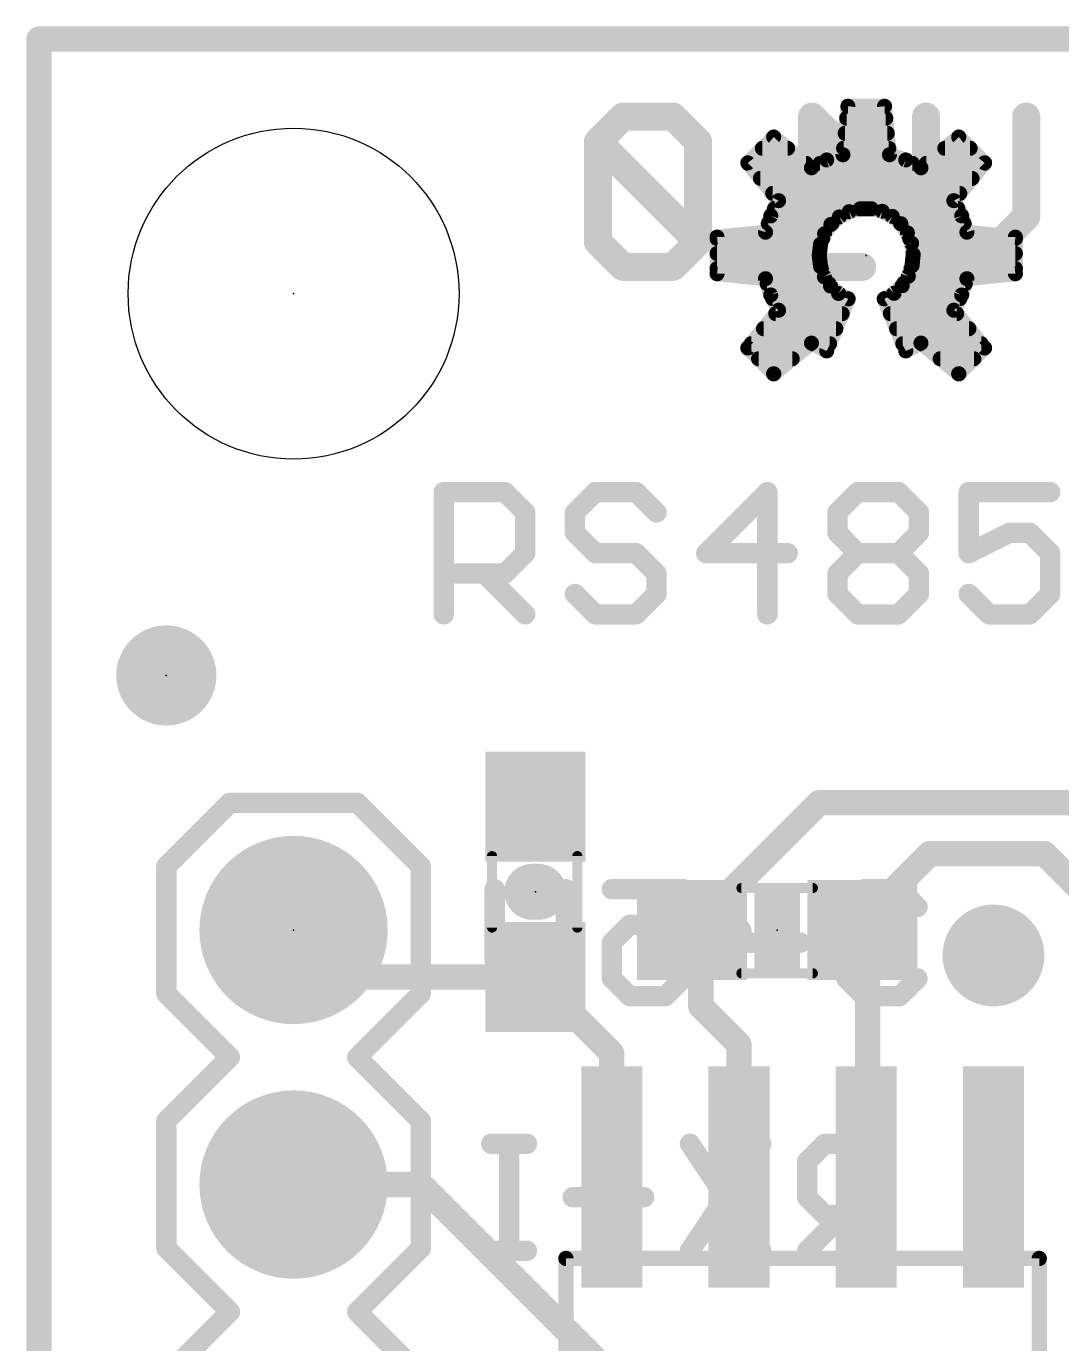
# Model space of a CAD drawing. Extents: x -30 to 77, y -19 to 28.
# Drawn here: x -0.13 to 10.21, y 14.92 to 28.07 of the extents above; entities that cross this region are included whole.
import ezdxf

# ---------------------------------------------------------------- set-up
doc = ezdxf.new("R2010")
doc.units = 0
for name, color, linetype in [('1', 12, 'CONTINUOUS'), ('16', 132, 'CONTINUOUS'), ('17', 110, 'CONTINUOUS'), ('18', 110, 'CONTINUOUS'), ('20', 53, 'CONTINUOUS'), ('21', 41, 'CONTINUOUS'), ('22', 40, 'CONTINUOUS'), ('23', 53, 'CONTINUOUS'), ('51', 53, 'CONTINUOUS')]:
    doc.layers.add(name, color=color, linetype=linetype)

# ---------------------------------------------------------------- blocks, each defined once
blk = doc.blocks.new('RECT')
blk.add_solid([(-0.5, -0.5), (0.5, -0.5), (-0.5, 0.5), (0.5, 0.5)])
blk = doc.blocks.new('ROUNDP')
at = {"const_width": 0.5}
blk.add_lwpolyline([(0, -0.25, 1), (0, 0.25, 1), (0, -0.25)], format="xyb", dxfattribs=at)
blk = doc.blocks.new('PIE')
at = {"const_width": 0.5}
blk.add_lwpolyline([(0, -0.25, 1), (0, 0.25, 1), (0, -0.25)], format="xyb", dxfattribs=at)
blk = doc.blocks.new('ROUNDV')
at = {"const_width": 0.5}
blk.add_lwpolyline([(0, -0.25, 1), (0, 0.25, 1), (0, -0.25)], format="xyb", dxfattribs=at)

msp = doc.modelspace()

# ---------------------------------------------------------------- linework, layer by layer
at = {"layer": '1', "const_width": 0.254}
for points in [[(0, 0), (0, 27.94)], [(0, 27.94), (22.86, 27.94)], [(7.786, 20.32), (6.516, 19.05)], [(11.557, 20.32), (7.786, 20.32)], [(8.382, 19.304), (8.89, 19.812)], [(8.89, 19.812), (10.033, 19.812)], [(10.033, 19.812), (11.43, 18.415)], [(8.382, 19.05), (8.382, 19.304)], [(3.009, 18.581), (2.54, 19.05)], [(6.985, 19.035), (6.516, 19.05)], [(6.604, 18.962), (6.516, 19.05)], [(6.604, 18.288), (6.604, 18.962)], [(8.216, 19.05), (8.382, 19.05)], [(8.27, 18.996), (8.216, 19.05)], [(8.27, 16.6012), (8.27, 18.996)], [(4.953, 18.581), (3.009, 18.581)], [(5.715, 17.819), (4.953, 18.581)], [(6.985, 17.907), (6.604, 18.288)], [(6.985, 16.5862), (6.985, 17.907)], [(5.715, 16.5862), (5.715, 17.819)], [(8.255, 16.5862), (8.27, 16.6012)], [(2.54, 16.51), (3.81, 16.51)], [(3.81, 16.51), (6.35, 13.97)]]:
    msp.add_lwpolyline(points, dxfattribs=at)
at = {"layer": '1', "const_width": 0.127}
for points in [[(0.0635, 27.94, 1), (-0.0635, 27.94)], [(0, 28.0035, 1), (0, 27.8765)], [(7.786, 20.3835, 1), (7.786, 20.2565)], [(7.8309, 20.2751, 1), (7.7411, 20.3649)], [(8.89, 19.8755, 1), (8.89, 19.7485)], [(8.9349, 19.7671, 1), (8.8451, 19.8569)], [(10.0779, 19.8569, 1), (9.9881, 19.7671)], [(10.033, 19.7485, 1), (10.033, 19.8755)], [(8.4455, 19.304, 1), (8.3185, 19.304)], [(8.3371, 19.3489, 1), (8.4269, 19.2591)], [(2.5849, 19.0949, 1), (2.4951, 19.0051)], [(6.518, 19.1135, 1), (6.514, 18.9865)], [(6.5609, 19.0949, 1), (6.4711, 19.0051)], [(6.4711, 19.0949, 1), (6.5609, 19.0051)], [(6.6675, 18.962, 1), (6.5405, 18.962)], [(6.5591, 18.9171, 1), (6.6489, 19.0069)], [(6.983, 18.9715, 1), (6.987, 19.0985)], [(8.216, 19.1135, 1), (8.216, 18.9865)], [(8.2609, 19.0949, 1), (8.1711, 19.0051)], [(8.3335, 18.996, 1), (8.2065, 18.996)], [(8.2251, 18.9511, 1), (8.3149, 19.0409)], [(8.3185, 19.05, 1), (8.4455, 19.05)], [(8.382, 18.9865, 1), (8.382, 19.1135)], [(3.009, 18.6445, 1), (3.009, 18.5175)], [(2.9641, 18.5361, 1), (3.0539, 18.6259)], [(4.9979, 18.6259, 1), (4.9081, 18.5361)], [(4.953, 18.5175, 1), (4.953, 18.6445)], [(6.6489, 18.3329, 1), (6.5591, 18.2431)], [(6.5405, 18.288, 1), (6.6675, 18.288)], [(7.0485, 17.907, 1), (6.9215, 17.907)], [(6.9401, 17.8621, 1), (7.0299, 17.9519)], [(5.7785, 17.819, 1), (5.6515, 17.819)], [(5.6701, 17.7741, 1), (5.7599, 17.8639)], [(8.2101, 16.6311, 1), (8.2999, 16.5413)], [(8.3149, 16.5563, 1), (8.2251, 16.6461)], [(2.54, 16.5735, 1), (2.54, 16.4465)], [(3.8549, 16.5549, 1), (3.7651, 16.4651)], [(3.81, 16.4465, 1), (3.81, 16.5735)], [(5.6515, 16.5862, 1), (5.7785, 16.5862)], [(6.9215, 16.5862, 1), (7.0485, 16.5862)], [(8.2065, 16.6012, 1), (8.3335, 16.6012)]]:
    msp.add_lwpolyline(points, format="xyb", dxfattribs=at)
at = {"layer": '16'}
for points, const_width in [([(0, 0), (0, 27.94)], 0.254), ([(0, 27.94), (22.86, 27.94)], 0.254), ([(5.8275, 27.1666), (5.5775, 26.9166)], 0.2794), ([(6.3275, 27.1666), (5.8275, 27.1666)], 0.2794), ([(6.5775, 26.9166), (6.3275, 27.1666)], 0.2794), ([(8.2146, 26.6666), (7.7147, 27.1666)], 0.2794), ([(7.7147, 27.1666), (7.7147, 25.6667)], 0.2794), ([(8.8519, 26.1667), (8.8519, 27.1666)], 0.2794), ([(9.8518, 27.1666), (9.8518, 26.1667)], 0.2794), ([(5.5775, 26.9166), (5.5775, 25.9167)], 0.2794), ([(6.5775, 25.9167), (5.5775, 26.9166)], 0.2794), ([(6.5775, 25.9167), (6.5775, 26.9166)], 0.2794), ([(9.3518, 25.6667), (8.8519, 26.1667)], 0.2794), ([(9.8518, 26.1667), (9.3518, 25.6667)], 0.2794), ([(5.5775, 25.9167), (5.8275, 25.6667)], 0.2794), ([(6.3275, 25.6667), (6.5775, 25.9167)], 0.2794), ([(5.8275, 25.6667), (6.3275, 25.6667)], 0.2794), ([(8.2146, 25.6667), (7.2147, 25.6667)], 0.2794)]:
    msp.add_lwpolyline(points, dxfattribs=dict(at, const_width=const_width))
for points, const_width in [([(0.0635, 27.94, 1), (-0.0635, 27.94)], 0.127), ([(0, 28.0035, 1), (0, 27.8765)], 0.127), ([(5.8275, 27.2364, 1), (5.8275, 27.0967)], 0.1397), ([(5.8769, 27.1172, 1), (5.7781, 27.216)], 0.1397), ([(6.3769, 27.216, 1), (6.2781, 27.1172)], 0.1397), ([(6.3275, 27.0967, 1), (6.3275, 27.2364)], 0.1397), ([(7.7641, 27.216, 1), (7.6653, 27.1172)], 0.1397), ([(7.7845, 27.1666, 1), (7.6448, 27.1666)], 0.1397), ([(8.9217, 27.1666, 1), (8.782, 27.1666)], 0.1397), ([(9.9216, 27.1666, 1), (9.7819, 27.1666)], 0.1397), ([(5.6474, 26.9166, 1), (5.5077, 26.9166)], 0.1397), ([(5.6269, 26.966, 1), (5.5282, 26.8672)], 0.1397), ([(5.5282, 26.966, 1), (5.6269, 26.8672)], 0.1397), ([(6.6473, 26.9166, 1), (6.5076, 26.9166)], 0.1397), ([(6.5281, 26.8672, 1), (6.6269, 26.966)], 0.1397), ([(8.1652, 26.6172, 1), (8.264, 26.716)], 0.1397), ([(8.9012, 26.2161, 1), (8.8025, 26.1173)], 0.1397), ([(9.9012, 26.1173, 1), (9.8024, 26.2161)], 0.1397), ([(8.782, 26.1667, 1), (8.9217, 26.1667)], 0.1397), ([(9.7819, 26.1667, 1), (9.9216, 26.1667)], 0.1397), ([(5.6269, 25.9661, 1), (5.5282, 25.8673)], 0.1397), ([(6.5281, 25.8673, 1), (6.6269, 25.9661)], 0.1397), ([(6.6269, 25.8673, 1), (6.5281, 25.9661)], 0.1397), ([(5.5077, 25.9167, 1), (5.6474, 25.9167)], 0.1397), ([(6.5076, 25.9167, 1), (6.6473, 25.9167)], 0.1397), ([(5.8275, 25.7366, 1), (5.8275, 25.5969)], 0.1397), ([(5.7781, 25.6173, 1), (5.8769, 25.7161)], 0.1397), ([(6.2781, 25.7161, 1), (6.3769, 25.6173)], 0.1397), ([(6.3275, 25.5969, 1), (6.3275, 25.7366)], 0.1397), ([(7.2147, 25.7366, 1), (7.2147, 25.5969)], 0.1397), ([(8.2146, 25.5969, 1), (8.2146, 25.7366)], 0.1397), ([(9.3024, 25.7161, 1), (9.4012, 25.6173)], 0.1397), ([(9.3024, 25.6173, 1), (9.4012, 25.7161)], 0.1397), ([(7.6448, 25.6667, 1), (7.7845, 25.6667)], 0.1397)]:
    msp.add_lwpolyline(points, format="xyb", dxfattribs=dict(at, const_width=const_width))
at = {"layer": '20', "const_width": 0.2032}
for points in [[(0, 0), (0, 27.94)], [(0, 27.94), (22.86, 27.94)]]:
    msp.add_lwpolyline(points, dxfattribs=at)
at = {"layer": '20', "const_width": 0.1016}
for points in [[(0.0508, 27.94, 1), (-0.0508, 27.94)], [(0, 27.9908, 1), (0, 27.8892)]]:
    msp.add_lwpolyline(points, format="xyb", dxfattribs=at)
at = {"layer": '20'}
msp.add_circle((2.54, 25.4), 1.651, dxfattribs=at)
at = {"layer": '21'}
for points, const_width in [([(8.0722, 27.2698), (8.023, 26.7859)], 0.15), ([(8.4378, 27.2698), (8.0722, 27.2698)], 0.15), ([(8.487, 26.7859), (8.4378, 27.2698)], 0.15), ([(8.06, 27.15), (8.45, 27.15)], 0.15), ([(7.3315, 26.963), (7.073, 26.7045)], 0.15), ([(7.7085, 26.6556), (7.3315, 26.963)], 0.15), ([(8.0448, 27), (8.4652, 27)], 0.15), ([(9.1785, 26.963), (8.8015, 26.6556)], 0.15), ([(9.437, 26.7045), (9.1785, 26.963)], 0.15), ([(7.2185, 26.85), (7.4701, 26.85)], 0.15), ([(8.023, 26.7859), (7.8603, 26.7338)], 0.15), ([(8.0295, 26.85), (8.4805, 26.85)], 0.15), ([(8.6497, 26.7338), (8.487, 26.7859)], 0.15), ([(9.0399, 26.85), (9.2915, 26.85)], 0.15), ([(7.073, 26.7045), (7.3804, 26.3275)], 0.15), ([(7.0767, 26.7), (7.6541, 26.7)], 0.15), ([(7.8603, 26.7338), (7.7085, 26.6556)], 0.15), ([(7.7947, 26.7), (8.7153, 26.7)], 0.15), ([(8.8015, 26.6556), (8.6497, 26.7338)], 0.15), ([(8.856, 26.7), (9.4333, 26.7)], 0.15), ([(9.1296, 26.3275), (9.437, 26.7045)], 0.15), ([(7.199, 26.55), (9.311, 26.55)], 0.15), ([(7.3213, 26.4), (9.1887, 26.4)], 0.15), ([(7.3804, 26.3275), (7.3022, 26.1757)], 0.15), ([(7.3405, 26.25), (9.1695, 26.25)], 0.15), ([(7.9861, 26.1649), (8.0851, 26.2178)], 0.15), ([(8.0851, 26.2178), (8.1938, 26.2456)], 0.15), ([(8.1938, 26.2456), (8.306, 26.2468)], 0.15), ([(8.306, 26.2468), (8.4152, 26.2214)], 0.15), ([(8.4152, 26.2214), (8.5153, 26.1706)], 0.15), ([(9.2078, 26.1757), (9.1296, 26.3275)], 0.15), ([(7.3022, 26.1757), (7.2501, 26.013)], 0.15), ([(7.278, 26.1), (7.9137, 26.1)], 0.15), ([(7.8392, 25.9974), (7.9026, 26.09)], 0.15), ([(7.9026, 26.09), (7.9861, 26.1649)], 0.15), ([(8.5153, 26.1706), (8.6005, 26.0976)], 0.15), ([(8.5977, 26.1), (9.232, 26.1)], 0.15), ([(8.6005, 26.0976), (8.6659, 26.0064)], 0.15), ([(9.2599, 26.013), (9.2078, 26.1757)], 0.15), ([(7.2501, 26.013), (6.7662, 25.9638)], 0.15), ([(6.7662, 25.9638), (6.7662, 25.5982)], 0.15), ([(7.7997, 25.8924), (7.8392, 25.9974)], 0.15), ([(8.6659, 26.0064), (8.7077, 25.9023)], 0.15), ([(9.7438, 25.9638), (9.2599, 26.013)], 0.15), ([(9.7438, 25.5982), (9.7438, 25.9638)], 0.15), ([(6.7662, 25.95), (7.8213, 25.95)], 0.15), ([(7.7862, 25.781), (7.7997, 25.8924)], 0.15), ([(8.6885, 25.95), (9.7438, 25.95)], 0.15), ([(8.7077, 25.9023), (8.7235, 25.7912)], 0.15), ([(6.7662, 25.8), (7.7885, 25.8)], 0.15), ([(7.7991, 25.6716), (7.7862, 25.781)], 0.15), ([(8.7235, 25.7912), (8.7126, 25.6795)], 0.15), ([(8.7223, 25.8), (9.7438, 25.8)], 0.15), ([(6.7662, 25.65), (7.8071, 25.65)], 0.15), ([(6.7662, 25.5982), (7.2501, 25.549)], 0.15), ([(7.8373, 25.5682), (7.7991, 25.6716)], 0.15), ([(7.8985, 25.4765), (7.8373, 25.5682)], 0.15), ([(8.6753, 25.5737), (8.614, 25.4797)], 0.15), ([(8.7126, 25.6795), (8.6753, 25.5737)], 0.15), ([(8.7022, 25.65), (9.7438, 25.65)], 0.15), ([(9.2599, 25.549), (9.7438, 25.5982)], 0.15), ([(7.2501, 25.549), (7.3022, 25.3863)], 0.15), ([(7.2658, 25.5), (7.8828, 25.5)], 0.15), ([(7.9794, 25.4017), (7.8985, 25.4765)], 0.15), ([(8.614, 25.4797), (8.5322, 25.403)], 0.15), ([(8.6273, 25.5), (9.2442, 25.5)], 0.15), ([(9.2078, 25.3863), (9.2599, 25.549)], 0.15), ([(7.3022, 25.3863), (7.3804, 25.2345)], 0.15), ([(7.3209, 25.35), (8.0718, 25.35)], 0.15), ([(7.8603, 24.8282), (8.0756, 25.3479)], 0.15), ([(8.0756, 25.3479), (7.9794, 25.4017)], 0.15), ([(8.5322, 25.403), (8.4344, 25.3479)], 0.15), ([(8.4344, 25.3479), (8.6497, 24.8282)], 0.15), ([(8.4381, 25.35), (9.1891, 25.35)], 0.15), ([(9.1296, 25.2345), (9.2078, 25.3863)], 0.15), ([(7.3804, 25.2345), (7.073, 24.8575)], 0.15), ([(7.3523, 25.2), (8.0143, 25.2)], 0.15), ([(8.4957, 25.2), (9.1577, 25.2)], 0.15), ([(9.437, 24.8575), (9.1296, 25.2345)], 0.15), ([(7.23, 25.05), (7.9522, 25.05)], 0.15), ([(8.5578, 25.05), (9.28, 25.05)], 0.15), ([(7.1077, 24.9), (7.7007, 24.9)], 0.15), ([(7.3315, 24.599), (7.7085, 24.9064)], 0.15), ([(7.7085, 24.9064), (7.8603, 24.8282)], 0.15), ([(7.7209, 24.9), (7.89, 24.9)], 0.15), ([(8.62, 24.9), (8.7891, 24.9)], 0.15), ([(8.6497, 24.8282), (8.8015, 24.9064)], 0.15), ([(8.8015, 24.9064), (9.1785, 24.599)], 0.15), ([(8.8093, 24.9), (9.4023, 24.9)], 0.15), ([(7.073, 24.8575), (7.3315, 24.599)], 0.15), ([(9.1785, 24.599), (9.437, 24.8575)], 0.15), ([(7.1805, 24.75), (7.5167, 24.75)], 0.15), ([(8.9933, 24.75), (9.3295, 24.75)], 0.15), ([(7.3305, 24.6), (7.3327, 24.6)], 0.15), ([(9.1773, 24.6), (9.1795, 24.6)], 0.15), ([(4.0386, 22.1996), (4.0386, 23.4198)], 0.2032), ([(4.0386, 23.4198), (4.6487, 23.4198)], 0.2032), ([(4.6487, 23.4198), (4.8521, 23.2165)], 0.2032), ([(5.5517, 23.4198), (5.3483, 23.2165)], 0.2032), ([(5.9584, 23.4198), (5.5517, 23.4198)], 0.2032), ([(6.1618, 23.2165), (5.9584, 23.4198)], 0.2032), ([(7.2682, 23.4198), (6.6581, 22.8097)], 0.2032), ([(7.2682, 22.1996), (7.2682, 23.4198)], 0.2032), ([(7.9678, 23.2165), (8.1711, 23.4198)], 0.2032), ([(8.1711, 23.4198), (8.5779, 23.4198)], 0.2032), ([(8.5779, 23.4198), (8.7813, 23.2165)], 0.2032), ([(10.091, 23.4198), (9.2775, 23.4198)], 0.2032), ([(9.2775, 23.4198), (9.2775, 22.8097)], 0.2032), ([(4.8521, 23.2165), (4.8521, 22.8097)], 0.2032), ([(5.3483, 23.2165), (5.3483, 23.0131)], 0.2032), ([(7.9678, 23.0131), (7.9678, 23.2165)], 0.2032), ([(8.7813, 23.2165), (8.7813, 23.0131)], 0.2032), ([(5.3483, 23.0131), (5.5517, 22.8097)], 0.2032), ([(8.1711, 22.8097), (7.9678, 23.0131)], 0.2032), ([(8.7813, 23.0131), (8.5779, 22.8097)], 0.2032), ([(9.2775, 22.8097), (9.6842, 23.0131)], 0.2032), ([(9.6842, 23.0131), (9.8876, 23.0131)], 0.2032), ([(9.8876, 23.0131), (10.091, 22.8097)], 0.2032), ([(4.8521, 22.8097), (4.6487, 22.6063)], 0.2032), ([(5.5517, 22.8097), (5.9584, 22.8097)], 0.2032), ([(5.9584, 22.8097), (6.1618, 22.6063)], 0.2032), ([(6.6581, 22.8097), (7.4715, 22.8097)], 0.2032), ([(7.9678, 22.6063), (8.1711, 22.8097)], 0.2032), ([(8.1711, 22.8097), (8.5779, 22.8097)], 0.2032), ([(8.5779, 22.8097), (8.7813, 22.6063)], 0.2032), ([(10.091, 22.8097), (10.091, 22.403)], 0.2032), ([(4.6487, 22.6063), (4.0386, 22.6063)], 0.2032), ([(4.4453, 22.6063), (4.8521, 22.1996)], 0.2032), ([(6.1618, 22.6063), (6.1618, 22.403)], 0.2032), ([(7.9678, 22.403), (7.9678, 22.6063)], 0.2032), ([(8.7813, 22.6063), (8.7813, 22.403)], 0.2032), ([(5.5517, 22.1996), (5.3483, 22.403)], 0.2032), ([(6.1618, 22.403), (5.9584, 22.1996)], 0.2032), ([(8.1711, 22.1996), (7.9678, 22.403)], 0.2032), ([(8.7813, 22.403), (8.5779, 22.1996)], 0.2032), ([(9.4809, 22.1996), (9.2775, 22.403)], 0.2032), ([(10.091, 22.403), (9.8876, 22.1996)], 0.2032), ([(5.9584, 22.1996), (5.5517, 22.1996)], 0.2032), ([(8.5779, 22.1996), (8.1711, 22.1996)], 0.2032), ([(9.8876, 22.1996), (9.4809, 22.1996)], 0.2032), ([(1.905, 20.32), (1.27, 19.685)], 0.2032), ([(3.175, 20.32), (1.905, 20.32)], 0.2032), ([(3.81, 19.685), (3.175, 20.32)], 0.2032), ([(1.27, 18.415), (1.27, 19.685)], 0.2032), ([(3.81, 19.685), (3.81, 18.415)], 0.2032), ([(4.9225, 19.431), (4.9835, 19.431)], 0.5588), ([(1.905, 17.78), (1.27, 18.415)], 0.2032), ([(3.81, 18.415), (3.175, 17.78)], 0.2032), ([(1.27, 17.145), (1.905, 17.78)], 0.2032), ([(3.175, 17.78), (3.81, 17.145)], 0.2032), ([(1.27, 15.875), (1.27, 17.145)], 0.2032), ([(3.81, 17.145), (3.81, 15.875)], 0.2032), ([(1.905, 15.24), (1.27, 15.875)], 0.2032), ([(3.81, 15.875), (3.175, 15.24)], 0.2032), ([(5.258, 15.773), (5.258, 12.167)], 0.1524), ([(9.982, 12.167), (9.982, 15.773)], 0.1524), ([(1.27, 14.605), (1.905, 15.24)], 0.2032), ([(3.175, 15.24), (3.81, 14.605)], 0.2032)]:
    msp.add_lwpolyline(points, dxfattribs=dict(at, const_width=const_width))
for points, const_width in [([(8.0722, 27.3073, 1), (8.0722, 27.2323)], 0.075), ([(8.1095, 27.266, 1), (8.0349, 27.2736)], 0.075), ([(8.4751, 27.2736, 1), (8.4005, 27.266)], 0.075), ([(8.4378, 27.2323, 1), (8.4378, 27.3073)], 0.075), ([(8.06, 27.1875, 1), (8.06, 27.1125)], 0.075), ([(8.45, 27.1125, 1), (8.45, 27.1875)], 0.075), ([(7.3552, 26.9921, 1), (7.3078, 26.9339)], 0.075), ([(7.358, 26.9365, 1), (7.305, 26.9895)], 0.075), ([(8.0448, 27.0375, 1), (8.0448, 26.9625)], 0.075), ([(8.4652, 26.9625, 1), (8.4652, 27.0375)], 0.075), ([(9.205, 26.9895, 1), (9.152, 26.9365)], 0.075), ([(9.2022, 26.9339, 1), (9.1548, 26.9921)], 0.075), ([(7.2185, 26.8875, 1), (7.2185, 26.8125)], 0.075), ([(7.4701, 26.8125, 1), (7.4701, 26.8875)], 0.075), ([(7.9857, 26.7897, 1), (8.0603, 26.7821)], 0.075), ([(8.0295, 26.8875, 1), (8.0295, 26.8125)], 0.075), ([(8.0344, 26.7502, 1), (8.0116, 26.8216)], 0.075), ([(8.4984, 26.8216, 1), (8.4756, 26.7502)], 0.075), ([(8.4497, 26.7821, 1), (8.5243, 26.7897)], 0.075), ([(8.4805, 26.8125, 1), (8.4805, 26.8875)], 0.075), ([(9.0399, 26.8875, 1), (9.0399, 26.8125)], 0.075), ([(9.2915, 26.8125, 1), (9.2915, 26.8875)], 0.075), ([(7.1021, 26.7282, 1), (7.0439, 26.6808)], 0.075), ([(7.0465, 26.731, 1), (7.0995, 26.678)], 0.075), ([(7.0767, 26.7375, 1), (7.0767, 26.6625)], 0.075), ([(7.6541, 26.6625, 1), (7.6541, 26.7375)], 0.075), ([(7.6913, 26.6889, 1), (7.7257, 26.6223)], 0.075), ([(7.6848, 26.6265, 1), (7.7322, 26.6847)], 0.075), ([(7.7947, 26.7375, 1), (7.7947, 26.6625)], 0.075), ([(7.8489, 26.7695, 1), (7.8718, 26.6981)], 0.075), ([(7.8775, 26.7005, 1), (7.8432, 26.7672)], 0.075), ([(8.6668, 26.7672, 1), (8.6325, 26.7005)], 0.075), ([(8.6382, 26.6981, 1), (8.6611, 26.7695)], 0.075), ([(8.7153, 26.6625, 1), (8.7153, 26.7375)], 0.075), ([(8.7778, 26.6847, 1), (8.8252, 26.6265)], 0.075), ([(8.7843, 26.6223, 1), (8.8187, 26.6889)], 0.075), ([(8.856, 26.7375, 1), (8.856, 26.6625)], 0.075), ([(9.4661, 26.6808, 1), (9.4079, 26.7282)], 0.075), ([(9.4105, 26.678, 1), (9.4635, 26.731)], 0.075), ([(9.4333, 26.6625, 1), (9.4333, 26.7375)], 0.075), ([(7.199, 26.5875, 1), (7.199, 26.5125)], 0.075), ([(9.311, 26.5125, 1), (9.311, 26.5875)], 0.075), ([(7.3213, 26.4375, 1), (7.3213, 26.3625)], 0.075), ([(9.1887, 26.3625, 1), (9.1887, 26.4375)], 0.075), ([(7.3405, 26.2875, 1), (7.3405, 26.2125)], 0.075), ([(7.4137, 26.3103, 1), (7.3471, 26.3447)], 0.075), ([(7.3513, 26.3038, 1), (7.4095, 26.3512)], 0.075), ([(8.0758, 26.2541, 1), (8.0944, 26.1814)], 0.075), ([(8.1028, 26.1847, 1), (8.0674, 26.2508)], 0.075), ([(8.1934, 26.2831, 1), (8.1942, 26.2081)], 0.075), ([(8.2031, 26.2093, 1), (8.1845, 26.2819)], 0.075), ([(8.3145, 26.2834, 1), (8.2975, 26.2103)], 0.075), ([(8.3064, 26.2093, 1), (8.3056, 26.2843)], 0.075), ([(8.4322, 26.2548, 1), (8.3983, 26.1879)], 0.075), ([(8.4067, 26.1848, 1), (8.4238, 26.2579)], 0.075), ([(9.1629, 26.3447, 1), (9.0963, 26.3103)], 0.075), ([(9.1005, 26.3512, 1), (9.1587, 26.3038)], 0.075), ([(9.1695, 26.2125, 1), (9.1695, 26.2875)], 0.075), ([(7.278, 26.1375, 1), (7.278, 26.0625)], 0.075), ([(7.2688, 26.1928, 1), (7.3355, 26.1585)], 0.075), ([(7.3379, 26.1642, 1), (7.2665, 26.1871)], 0.075), ([(7.9335, 26.0688, 1), (7.8716, 26.1112)], 0.075), ([(7.9137, 26.0625, 1), (7.9137, 26.1375)], 0.075), ([(7.9684, 26.198, 1), (8.0038, 26.1318)], 0.075), ([(8.0111, 26.137, 1), (7.9611, 26.1928)], 0.075), ([(8.5397, 26.1991, 1), (8.4909, 26.1422)], 0.075), ([(8.4984, 26.1372, 1), (8.5323, 26.2041)], 0.075), ([(8.5977, 26.1375, 1), (8.5977, 26.0625)], 0.075), ([(8.631, 26.1194, 1), (8.57, 26.0757)], 0.075), ([(8.5761, 26.0691, 1), (8.6249, 26.126)], 0.075), ([(9.2435, 26.1871, 1), (9.1721, 26.1642)], 0.075), ([(9.1745, 26.1585, 1), (9.2412, 26.1928)], 0.075), ([(9.232, 26.0625, 1), (9.232, 26.1375)], 0.075), ([(6.8037, 25.9638, 1), (6.7287, 25.9638)], 0.075), ([(6.7624, 26.0011, 1), (6.77, 25.9265)], 0.075), ([(7.2144, 26.0244, 1), (7.2858, 26.0016)], 0.075), ([(7.2539, 25.9757, 1), (7.2463, 26.0503)], 0.075), ([(7.8082, 26.0186, 1), (7.8701, 25.9762)], 0.075), ([(7.8743, 25.9842, 1), (7.8041, 26.0106)], 0.075), ([(7.8775, 26.1179, 1), (7.9276, 26.0621)], 0.075), ([(8.7006, 26.0204, 1), (8.6311, 25.9924)], 0.075), ([(8.6354, 25.9845, 1), (8.6963, 26.0282)], 0.075), ([(9.2637, 26.0503, 1), (9.2561, 25.9757)], 0.075), ([(9.2242, 26.0016, 1), (9.2956, 26.0244)], 0.075), ([(9.7813, 25.9638, 1), (9.7063, 25.9638)], 0.075), ([(9.74, 25.9265, 1), (9.7476, 26.0011)], 0.075), ([(6.7662, 25.9875, 1), (6.7662, 25.9125)], 0.075), ([(7.7646, 25.9056, 1), (7.8347, 25.8792)], 0.075), ([(7.8369, 25.8879, 1), (7.7624, 25.8969)], 0.075), ([(7.8213, 25.9125, 1), (7.8213, 25.9875)], 0.075), ([(8.6885, 25.9875, 1), (8.6885, 25.9125)], 0.075), ([(8.7448, 25.9076, 1), (8.6705, 25.897)], 0.075), ([(8.6729, 25.8883, 1), (8.7425, 25.9162)], 0.075), ([(9.7438, 25.9125, 1), (9.7438, 25.9875)], 0.075), ([(6.7662, 25.8375, 1), (6.7662, 25.7625)], 0.075), ([(7.8234, 25.7854, 1), (7.749, 25.7766)], 0.075), ([(7.749, 25.7855, 1), (7.8234, 25.7765)], 0.075), ([(7.7885, 25.7625, 1), (7.7885, 25.8375)], 0.075), ([(8.7223, 25.8375, 1), (8.7223, 25.7625)], 0.075), ([(8.7609, 25.7875, 1), (8.6862, 25.7948)], 0.075), ([(8.6864, 25.7859, 1), (8.7607, 25.7965)], 0.075), ([(9.7438, 25.7625, 1), (9.7438, 25.8375)], 0.075), ([(6.7662, 25.6875, 1), (6.7662, 25.6125)], 0.075), ([(6.77, 25.6355, 1), (6.7624, 25.5609)], 0.075), ([(6.7287, 25.5982, 1), (6.8037, 25.5982)], 0.075), ([(7.8343, 25.6845, 1), (7.764, 25.6586)], 0.075), ([(7.7619, 25.6672, 1), (7.8364, 25.676)], 0.075), ([(7.8685, 25.589, 1), (7.8061, 25.5473)], 0.075), ([(7.8071, 25.6125, 1), (7.8071, 25.6875)], 0.075), ([(8.7068, 25.5532, 1), (8.6439, 25.5941)], 0.075), ([(8.7022, 25.6875, 1), (8.7022, 25.6125)], 0.075), ([(8.6752, 25.6832, 1), (8.7499, 25.6758)], 0.075), ([(8.7479, 25.6671, 1), (8.6772, 25.692)], 0.075), ([(9.7063, 25.5982, 1), (9.7813, 25.5982)], 0.075), ([(9.7476, 25.5609, 1), (9.74, 25.6355)], 0.075), ([(9.7438, 25.6125, 1), (9.7438, 25.6875)], 0.075), ([(7.2858, 25.5604, 1), (7.2144, 25.5376)], 0.075), ([(7.2658, 25.5375, 1), (7.2658, 25.4625)], 0.075), ([(7.2463, 25.5117, 1), (7.2539, 25.5863)], 0.075), ([(7.8021, 25.5552, 1), (7.8725, 25.5811)], 0.075), ([(7.924, 25.5041, 1), (7.8731, 25.449)], 0.075), ([(7.8673, 25.4557, 1), (7.9297, 25.4974)], 0.075), ([(7.8828, 25.4625, 1), (7.8828, 25.5375)], 0.075), ([(8.5826, 25.5002, 1), (8.6455, 25.4592)], 0.075), ([(8.6397, 25.4523, 1), (8.5884, 25.507)], 0.075), ([(8.6273, 25.5375, 1), (8.6273, 25.4625)], 0.075), ([(8.64, 25.5861, 1), (8.7107, 25.5612)], 0.075), ([(9.2561, 25.5863, 1), (9.2637, 25.5117)], 0.075), ([(9.2956, 25.5376, 1), (9.2242, 25.5604)], 0.075), ([(9.2442, 25.4625, 1), (9.2442, 25.5375)], 0.075), ([(7.3355, 25.4035, 1), (7.2688, 25.3692)], 0.075), ([(7.2665, 25.3749, 1), (7.3379, 25.3978)], 0.075), ([(7.3209, 25.3875, 1), (7.3209, 25.3125)], 0.075), ([(7.9978, 25.4345, 1), (7.9611, 25.369)], 0.075), ([(7.954, 25.3742, 1), (8.0049, 25.4293)], 0.075), ([(8.1102, 25.3335, 1), (8.041, 25.3623)], 0.075), ([(8.0573, 25.3152, 1), (8.0939, 25.3806)], 0.075), ([(8.0718, 25.3125, 1), (8.0718, 25.3875)], 0.075), ([(8.469, 25.3623, 1), (8.3998, 25.3335)], 0.075), ([(8.416, 25.3806, 1), (8.4528, 25.3152)], 0.075), ([(8.4381, 25.3875, 1), (8.4381, 25.3125)], 0.075), ([(8.5065, 25.4303, 1), (8.5578, 25.3756)], 0.075), ([(8.5506, 25.3703, 1), (8.5138, 25.4356)], 0.075), ([(9.1721, 25.3978, 1), (9.2435, 25.3749)], 0.075), ([(9.2412, 25.3692, 1), (9.1745, 25.4035)], 0.075), ([(9.1891, 25.3125, 1), (9.1891, 25.3875)], 0.075), ([(7.3523, 25.2375, 1), (7.3523, 25.1625)], 0.075), ([(7.3471, 25.2173, 1), (7.4137, 25.2517)], 0.075), ([(7.4095, 25.2108, 1), (7.3513, 25.2582)], 0.075), ([(8.0143, 25.1625, 1), (8.0143, 25.2375)], 0.075), ([(8.4957, 25.2375, 1), (8.4957, 25.1625)], 0.075), ([(9.1587, 25.2582, 1), (9.1005, 25.2108)], 0.075), ([(9.0963, 25.2517, 1), (9.1629, 25.2173)], 0.075), ([(9.1577, 25.1625, 1), (9.1577, 25.2375)], 0.075), ([(7.23, 25.0875, 1), (7.23, 25.0125)], 0.075), ([(7.9522, 25.0125, 1), (7.9522, 25.0875)], 0.075), ([(8.5578, 25.0875, 1), (8.5578, 25.0125)], 0.075), ([(9.28, 25.0125, 1), (9.28, 25.0875)], 0.075), ([(7.1077, 24.9375, 1), (7.1077, 24.8625)], 0.075), ([(7.7257, 24.9397, 1), (7.6913, 24.8731)], 0.075), ([(7.7209, 24.9375, 1), (7.7209, 24.8625)], 0.075), ([(7.7322, 24.8773, 1), (7.6848, 24.9355)], 0.075), ([(7.7007, 24.8625, 1), (7.7007, 24.9375)], 0.075), ([(7.89, 24.8625, 1), (7.89, 24.9375)], 0.075), ([(8.62, 24.9375, 1), (8.62, 24.8625)], 0.075), ([(8.8252, 24.9355, 1), (8.7778, 24.8773)], 0.075), ([(8.8093, 24.9375, 1), (8.8093, 24.8625)], 0.075), ([(8.8187, 24.8731, 1), (8.7843, 24.9397)], 0.075), ([(8.7891, 24.8625, 1), (8.7891, 24.9375)], 0.075), ([(9.4023, 24.8625, 1), (9.4023, 24.9375)], 0.075), ([(7.0995, 24.884, 1), (7.0465, 24.831)], 0.075), ([(7.0439, 24.8812, 1), (7.1021, 24.8338)], 0.075), ([(7.8257, 24.8426, 1), (7.8949, 24.8138)], 0.075), ([(7.8431, 24.7949, 1), (7.8775, 24.8615)], 0.075), ([(8.6325, 24.8615, 1), (8.6669, 24.7949)], 0.075), ([(8.6151, 24.8138, 1), (8.6843, 24.8426)], 0.075), ([(9.4079, 24.8338, 1), (9.4661, 24.8812)], 0.075), ([(9.4635, 24.831, 1), (9.4105, 24.884)], 0.075), ([(7.1805, 24.7875, 1), (7.1805, 24.7125)], 0.075), ([(7.5167, 24.7125, 1), (7.5167, 24.7875)], 0.075), ([(8.9933, 24.7875, 1), (8.9933, 24.7125)], 0.075), ([(9.3295, 24.7125, 1), (9.3295, 24.7875)], 0.075), ([(7.3305, 24.6375, 1), (7.3305, 24.5625)], 0.075), ([(7.3078, 24.6281, 1), (7.3552, 24.5699)], 0.075), ([(7.305, 24.5725, 1), (7.358, 24.6255)], 0.075), ([(7.3327, 24.5625, 1), (7.3327, 24.6375)], 0.075), ([(9.1773, 24.6375, 1), (9.1773, 24.5625)], 0.075), ([(9.152, 24.6255, 1), (9.205, 24.5725)], 0.075), ([(9.1548, 24.5699, 1), (9.2022, 24.6281)], 0.075), ([(9.1795, 24.5625, 1), (9.1795, 24.6375)], 0.075), ([(4.0894, 23.4198, 1), (3.9878, 23.4198)], 0.1016), ([(4.0386, 23.4706, 1), (4.0386, 23.369)], 0.1016), ([(4.6846, 23.4558, 1), (4.6128, 23.3839)], 0.1016), ([(4.6487, 23.369, 1), (4.6487, 23.4706)], 0.1016), ([(5.5517, 23.4706, 1), (5.5517, 23.369)], 0.1016), ([(5.5876, 23.3839, 1), (5.5158, 23.4558)], 0.1016), ([(5.9944, 23.4558, 1), (5.9225, 23.3839)], 0.1016), ([(5.9584, 23.369, 1), (5.9584, 23.4706)], 0.1016), ([(7.319, 23.4198, 1), (7.2174, 23.4198)], 0.1016), ([(7.3041, 23.3839, 1), (7.2322, 23.4558)], 0.1016), ([(8.1711, 23.4706, 1), (8.1711, 23.369)], 0.1016), ([(8.2071, 23.3839, 1), (8.1352, 23.4558)], 0.1016), ([(8.6138, 23.4558, 1), (8.542, 23.3839)], 0.1016), ([(8.5779, 23.369, 1), (8.5779, 23.4706)], 0.1016), ([(9.2775, 23.4706, 1), (9.2775, 23.369)], 0.1016), ([(9.3283, 23.4198, 1), (9.2267, 23.4198)], 0.1016), ([(10.091, 23.369, 1), (10.091, 23.4706)], 0.1016), ([(4.9029, 23.2165, 1), (4.8013, 23.2165)], 0.1016), ([(4.8162, 23.1805, 1), (4.888, 23.2524)], 0.1016), ([(5.3991, 23.2165, 1), (5.2975, 23.2165)], 0.1016), ([(5.3124, 23.2524, 1), (5.3842, 23.1805)], 0.1016), ([(6.1259, 23.1805, 1), (6.1977, 23.2524)], 0.1016), ([(8.0186, 23.2165, 1), (7.917, 23.2165)], 0.1016), ([(7.9319, 23.2524, 1), (8.0037, 23.1805)], 0.1016), ([(8.8321, 23.2165, 1), (8.7305, 23.2165)], 0.1016), ([(8.7453, 23.1805, 1), (8.8172, 23.2524)], 0.1016), ([(5.3842, 23.049, 1), (5.3124, 22.9772)], 0.1016), ([(5.2975, 23.0131, 1), (5.3991, 23.0131)], 0.1016), ([(8.0037, 23.049, 1), (7.9319, 22.9772)], 0.1016), ([(7.917, 23.0131, 1), (8.0186, 23.0131)], 0.1016), ([(8.7305, 23.0131, 1), (8.8321, 23.0131)], 0.1016), ([(8.8172, 22.9772, 1), (8.7453, 23.049)], 0.1016), ([(9.6842, 23.0639, 1), (9.6842, 22.9623)], 0.1016), ([(9.707, 22.9677, 1), (9.6615, 23.0585)], 0.1016), ([(9.9235, 23.049, 1), (9.8517, 22.9772)], 0.1016), ([(9.8876, 22.9623, 1), (9.8876, 23.0639)], 0.1016), ([(4.888, 22.7738, 1), (4.8162, 22.8456)], 0.1016), ([(5.5517, 22.8605, 1), (5.5517, 22.7589)], 0.1016), ([(5.5158, 22.7738, 1), (5.5876, 22.8456)], 0.1016), ([(5.9944, 22.8456, 1), (5.9225, 22.7738)], 0.1016), ([(5.9584, 22.7589, 1), (5.9584, 22.8605)], 0.1016), ([(6.6221, 22.8456, 1), (6.694, 22.7738)], 0.1016), ([(6.6581, 22.8605, 1), (6.6581, 22.7589)], 0.1016), ([(7.4715, 22.7589, 1), (7.4715, 22.8605)], 0.1016), ([(8.1711, 22.8605, 1), (8.1711, 22.7589)], 0.1016), ([(8.2071, 22.7738, 1), (8.1352, 22.8456)], 0.1016), ([(8.1352, 22.7738, 1), (8.2071, 22.8456)], 0.1016), ([(8.6138, 22.8456, 1), (8.542, 22.7738)], 0.1016), ([(8.542, 22.8456, 1), (8.6138, 22.7738)], 0.1016), ([(8.5779, 22.7589, 1), (8.5779, 22.8605)], 0.1016), ([(9.2548, 22.8552, 1), (9.3002, 22.7643)], 0.1016), ([(10.1418, 22.8097, 1), (10.0402, 22.8097)], 0.1016), ([(10.0551, 22.7738, 1), (10.1269, 22.8456)], 0.1016), ([(4.8013, 22.8097, 1), (4.9029, 22.8097)], 0.1016), ([(9.2267, 22.8097, 1), (9.3283, 22.8097)], 0.1016), ([(4.0386, 22.6571, 1), (4.0386, 22.5555)], 0.1016), ([(4.4813, 22.6423, 1), (4.4094, 22.5704)], 0.1016), ([(4.6128, 22.6423, 1), (4.6846, 22.5704)], 0.1016), ([(4.6487, 22.5555, 1), (4.6487, 22.6571)], 0.1016), ([(6.2126, 22.6063, 1), (6.111, 22.6063)], 0.1016), ([(6.1259, 22.5704, 1), (6.1977, 22.6423)], 0.1016), ([(8.0186, 22.6063, 1), (7.917, 22.6063)], 0.1016), ([(7.9319, 22.6423, 1), (8.0037, 22.5704)], 0.1016), ([(8.8321, 22.6063, 1), (8.7305, 22.6063)], 0.1016), ([(8.7453, 22.5704, 1), (8.8172, 22.6423)], 0.1016), ([(5.3842, 22.4389, 1), (5.3124, 22.3671)], 0.1016), ([(6.1977, 22.3671, 1), (6.1259, 22.4389)], 0.1016), ([(8.0037, 22.4389, 1), (7.9319, 22.3671)], 0.1016), ([(8.8172, 22.3671, 1), (8.7453, 22.4389)], 0.1016), ([(9.3134, 22.4389, 1), (9.2416, 22.3671)], 0.1016), ([(10.1269, 22.3671, 1), (10.0551, 22.4389)], 0.1016), ([(6.111, 22.403, 1), (6.2126, 22.403)], 0.1016), ([(7.917, 22.403, 1), (8.0186, 22.403)], 0.1016), ([(8.7305, 22.403, 1), (8.8321, 22.403)], 0.1016), ([(10.0402, 22.403, 1), (10.1418, 22.403)], 0.1016), ([(3.9878, 22.1996, 1), (4.0894, 22.1996)], 0.1016), ([(4.8162, 22.1637, 1), (4.888, 22.2355)], 0.1016), ([(5.5517, 22.2504, 1), (5.5517, 22.1488)], 0.1016), ([(5.5158, 22.1637, 1), (5.5876, 22.2355)], 0.1016), ([(5.9225, 22.2355, 1), (5.9944, 22.1637)], 0.1016), ([(5.9584, 22.1488, 1), (5.9584, 22.2504)], 0.1016), ([(7.2174, 22.1996, 1), (7.319, 22.1996)], 0.1016), ([(8.1711, 22.2504, 1), (8.1711, 22.1488)], 0.1016), ([(8.1352, 22.1637, 1), (8.2071, 22.2355)], 0.1016), ([(8.542, 22.2355, 1), (8.6138, 22.1637)], 0.1016), ([(8.5779, 22.1488, 1), (8.5779, 22.2504)], 0.1016), ([(9.4809, 22.2504, 1), (9.4809, 22.1488)], 0.1016), ([(9.445, 22.1637, 1), (9.5168, 22.2355)], 0.1016), ([(9.8517, 22.2355, 1), (9.9235, 22.1637)], 0.1016), ([(9.8876, 22.1488, 1), (9.8876, 22.2504)], 0.1016), ([(1.905, 20.3708, 1), (1.905, 20.2692)], 0.1016), ([(1.9409, 20.2841, 1), (1.8691, 20.3559)], 0.1016), ([(3.2109, 20.3559, 1), (3.1391, 20.2841)], 0.1016), ([(3.175, 20.2692, 1), (3.175, 20.3708)], 0.1016), ([(1.3208, 19.685, 1), (1.2192, 19.685)], 0.1016), ([(1.2341, 19.7209, 1), (1.3059, 19.6491)], 0.1016), ([(3.8608, 19.685, 1), (3.7592, 19.685)], 0.1016), ([(3.7741, 19.6491, 1), (3.8459, 19.7209)], 0.1016), ([(4.9225, 19.5707, 1), (4.9225, 19.2913)], 0.2794), ([(4.9835, 19.2913, 1), (4.9835, 19.5707)], 0.2794), ([(1.3059, 18.4509, 1), (1.2341, 18.3791)], 0.1016), ([(1.2192, 18.415, 1), (1.3208, 18.415)], 0.1016), ([(3.7592, 18.415, 1), (3.8608, 18.415)], 0.1016), ([(3.8459, 18.3791, 1), (3.7741, 18.4509)], 0.1016), ([(1.9409, 17.7441, 1), (1.8691, 17.8159)], 0.1016), ([(3.2109, 17.8159, 1), (3.1391, 17.7441)], 0.1016), ([(1.8691, 17.7441, 1), (1.9409, 17.8159)], 0.1016), ([(3.1391, 17.8159, 1), (3.2109, 17.7441)], 0.1016), ([(1.3208, 17.145, 1), (1.2192, 17.145)], 0.1016), ([(1.2341, 17.1809, 1), (1.3059, 17.1091)], 0.1016), ([(3.8608, 17.145, 1), (3.7592, 17.145)], 0.1016), ([(3.7741, 17.1091, 1), (3.8459, 17.1809)], 0.1016), ([(1.3059, 15.9109, 1), (1.2341, 15.8391)], 0.1016), ([(1.2192, 15.875, 1), (1.3208, 15.875)], 0.1016), ([(3.7592, 15.875, 1), (3.8608, 15.875)], 0.1016), ([(3.8459, 15.8391, 1), (3.7741, 15.9109)], 0.1016), ([(5.2961, 15.773, 1), (5.2199, 15.773)], 0.0762), ([(10.0201, 15.773, 1), (9.9439, 15.773)], 0.0762), ([(1.9409, 15.2041, 1), (1.8691, 15.2759)], 0.1016), ([(1.8691, 15.2041, 1), (1.9409, 15.2759)], 0.1016), ([(3.2109, 15.2759, 1), (3.1391, 15.2041)], 0.1016), ([(3.1391, 15.2759, 1), (3.2109, 15.2041)], 0.1016)]:
    msp.add_lwpolyline(points, format="xyb", dxfattribs=dict(at, const_width=const_width))
at = {"layer": '22', "const_width": 0.2032}
for points in [[(4.547, 18.7455), (4.547, 19.4573)], [(5.2588, 19.4573), (5.2588, 18.7455)], [(5.7164, 19.4573), (6.4282, 19.4573)], [(6.4282, 19.4573), (6.4282, 18.9235)], [(8.2331, 19.4573), (8.0552, 19.2794)], [(8.589, 19.4573), (8.2331, 19.4573)], [(8.767, 19.2794), (8.589, 19.4573)], [(8.0552, 19.2794), (8.0552, 19.1014)], [(5.8943, 19.1014), (5.7164, 18.9235)], [(6.0723, 19.1014), (5.8943, 19.1014)], [(6.4282, 18.9235), (6.0723, 19.1014)], [(8.0552, 19.1014), (8.2331, 18.9235)], [(5.7164, 18.9235), (5.7164, 18.5676)], [(7.5976, 18.9235), (6.8858, 18.9235)], [(8.2331, 18.9235), (8.0552, 18.7455)], [(8.2331, 18.9235), (8.4111, 18.9235)], [(4.9029, 18.3896), (4.547, 18.7455)], [(5.2588, 18.7455), (4.9029, 18.3896)], [(8.0552, 18.7455), (8.0552, 18.5676)], [(5.7164, 18.5676), (5.8943, 18.3896)], [(6.2503, 18.3896), (6.4282, 18.5676)], [(8.0552, 18.5676), (8.2331, 18.3896)], [(8.589, 18.3896), (8.767, 18.5676)], [(5.8943, 18.3896), (6.2503, 18.3896)], [(8.2331, 18.3896), (8.589, 18.3896)], [(4.869, 16.9173), (4.5131, 16.9173)], [(4.6911, 15.8496), (4.6911, 16.9173)], [(7.2078, 16.9173), (6.496, 15.8496)], [(6.496, 16.9173), (7.2078, 15.8496)], [(7.8433, 16.9173), (7.6654, 16.7394)], [(8.3772, 16.9173), (7.8433, 16.9173)], [(8.3772, 15.8496), (8.3772, 16.9173)], [(7.6654, 16.7394), (7.6654, 16.3835)], [(6.0384, 16.3835), (5.3266, 16.3835)], [(7.6654, 16.3835), (7.8433, 16.2055)], [(8.0213, 16.2055), (7.6654, 15.8496)], [(7.8433, 16.2055), (8.3772, 16.2055)], [(4.869, 15.8496), (4.5131, 15.8496)]]:
    msp.add_lwpolyline(points, dxfattribs=at)
at = {"layer": '22', "const_width": 0.1016}
for points in [[(4.5978, 19.4573, 1), (4.4962, 19.4573)], [(5.3096, 19.4573, 1), (5.208, 19.4573)], [(5.7164, 19.5081, 1), (5.7164, 19.4065)], [(6.479, 19.4573, 1), (6.3774, 19.4573)], [(6.4282, 19.4065, 1), (6.4282, 19.5081)], [(8.2331, 19.5081, 1), (8.2331, 19.4065)], [(8.2691, 19.4214, 1), (8.1972, 19.4932)], [(8.625, 19.4932, 1), (8.5531, 19.4214)], [(8.589, 19.4065, 1), (8.589, 19.5081)], [(8.106, 19.2794, 1), (8.0044, 19.2794)], [(8.0193, 19.3153, 1), (8.0911, 19.2434)], [(8.7311, 19.2434, 1), (8.8029, 19.3153)], [(5.8943, 19.1522, 1), (5.8943, 19.0506)], [(5.9303, 19.0655, 1), (5.8584, 19.1373)], [(6.095, 19.1468, 1), (6.0496, 19.056)], [(6.0723, 19.0506, 1), (6.0723, 19.1522)], [(8.0911, 19.1373, 1), (8.0193, 19.0655)], [(8.0044, 19.1014, 1), (8.106, 19.1014)], [(5.7672, 18.9235, 1), (5.6656, 18.9235)], [(5.6805, 18.9594, 1), (5.7523, 18.8875)], [(6.3774, 18.9235, 1), (6.479, 18.9235)], [(6.4055, 18.878, 1), (6.4509, 18.9689)], [(6.8858, 18.9743, 1), (6.8858, 18.8727)], [(7.5976, 18.8727, 1), (7.5976, 18.9743)], [(8.2331, 18.9743, 1), (8.2331, 18.8727)], [(8.2691, 18.8875, 1), (8.1972, 18.9594)], [(8.1972, 18.8875, 1), (8.2691, 18.9594)], [(8.4111, 18.8727, 1), (8.4111, 18.9743)], [(4.5829, 18.7814, 1), (4.5111, 18.7096)], [(5.2947, 18.7096, 1), (5.2229, 18.7814)], [(8.106, 18.7455, 1), (8.0044, 18.7455)], [(8.0193, 18.7814, 1), (8.0911, 18.7096)], [(4.4962, 18.7455, 1), (4.5978, 18.7455)], [(5.208, 18.7455, 1), (5.3096, 18.7455)], [(5.7523, 18.6035, 1), (5.6805, 18.5316)], [(6.4641, 18.5316, 1), (6.3923, 18.6035)], [(8.0911, 18.6035, 1), (8.0193, 18.5316)], [(8.8029, 18.5316, 1), (8.7311, 18.6035)], [(5.6656, 18.5676, 1), (5.7672, 18.5676)], [(8.0044, 18.5676, 1), (8.106, 18.5676)], [(4.867, 18.4255, 1), (4.9388, 18.3537)], [(4.867, 18.3537, 1), (4.9388, 18.4255)], [(5.8943, 18.4404, 1), (5.8943, 18.3388)], [(5.8584, 18.3537, 1), (5.9303, 18.4255)], [(6.2143, 18.4255, 1), (6.2862, 18.3537)], [(6.2503, 18.3388, 1), (6.2503, 18.4404)], [(8.2331, 18.4404, 1), (8.2331, 18.3388)], [(8.1972, 18.3537, 1), (8.2691, 18.4255)], [(8.5531, 18.4255, 1), (8.625, 18.3537)], [(8.589, 18.3388, 1), (8.589, 18.4404)], [(4.5131, 16.9681, 1), (4.5131, 16.8665)], [(4.7419, 16.9173, 1), (4.6403, 16.9173)], [(4.869, 16.8665, 1), (4.869, 16.9681)], [(6.5383, 16.9455, 1), (6.4537, 16.8891)], [(7.2501, 16.8891, 1), (7.1655, 16.9455)], [(7.8433, 16.9681, 1), (7.8433, 16.8665)], [(7.8793, 16.8814, 1), (7.8074, 16.9532)], [(8.428, 16.9173, 1), (8.3264, 16.9173)], [(8.3772, 16.8665, 1), (8.3772, 16.9681)], [(7.7162, 16.7394, 1), (7.6146, 16.7394)], [(7.6295, 16.7753, 1), (7.7013, 16.7034)], [(5.3266, 16.4343, 1), (5.3266, 16.3327)], [(6.0384, 16.3327, 1), (6.0384, 16.4343)], [(7.7013, 16.4194, 1), (7.6295, 16.3475)], [(7.6146, 16.3835, 1), (7.7162, 16.3835)], [(7.8433, 16.2563, 1), (7.8433, 16.1547)], [(8.0572, 16.1696, 1), (7.9854, 16.2414)], [(8.3772, 16.1547, 1), (8.3772, 16.2563)], [(7.8074, 16.1696, 1), (7.8793, 16.2414)], [(4.5131, 15.9004, 1), (4.5131, 15.7988)], [(4.869, 15.7988, 1), (4.869, 15.9004)], [(6.4537, 15.8778, 1), (6.5383, 15.8214)], [(7.1655, 15.8214, 1), (7.2501, 15.8778)], [(7.6295, 15.8855, 1), (7.7013, 15.8137)], [(4.6403, 15.8496, 1), (4.7419, 15.8496)], [(8.3264, 15.8496, 1), (8.428, 15.8496)]]:
    msp.add_lwpolyline(points, format="xyb", dxfattribs=at)
at = {"layer": '23'}
for p in [(8.255, 25.781), (2.54, 25.4), (1.27, 21.59), (4.953, 19.431), (2.54, 19.05), (7.366, 19.05)]:
    msp.add_point(p, dxfattribs=at)
at = {"layer": '51'}
for points, const_width in [([(4.521, 19.075), (4.521, 19.787)], 0.1016), ([(5.372, 19.075), (5.372, 19.787)], 0.1016), ([(7.722, 19.469), (7.01, 19.469)], 0.1016), ([(7.722, 18.618), (7.01, 18.618)], 0.1016), ([(9.982, 15.773), (5.258, 15.773)], 0.1524)]:
    msp.add_lwpolyline(points, dxfattribs=dict(at, const_width=const_width))
for points, const_width in [([(4.5464, 19.787, 1), (4.4956, 19.787)], 0.0508), ([(5.3974, 19.787, 1), (5.3466, 19.787)], 0.0508), ([(7.01, 19.4944, 1), (7.01, 19.4436)], 0.0508), ([(7.722, 19.4436, 1), (7.722, 19.4944)], 0.0508), ([(4.4956, 19.075, 1), (4.5464, 19.075)], 0.0508), ([(5.3466, 19.075, 1), (5.3974, 19.075)], 0.0508), ([(7.01, 18.6434, 1), (7.01, 18.5926)], 0.0508), ([(7.722, 18.5926, 1), (7.722, 18.6434)], 0.0508), ([(5.258, 15.8111, 1), (5.258, 15.7349)], 0.0762), ([(9.982, 15.7349, 1), (9.982, 15.8111)], 0.0762)]:
    msp.add_lwpolyline(points, format="xyb", dxfattribs=dict(at, const_width=const_width))

# ---------------------------------------------------------------- block references
at = {"layer": '1'}
msp.add_blockref('PIE', (1.27, 21.59), dxfattribs=at)
at = {"layer": '1', "xscale": 1.1}
for p, rotation in [((4.953, 20.281), 90), ((6.516, 19.05), 180), ((8.216, 19.05), 180), ((4.953, 18.581), 90)]:
    msp.add_blockref('RECT', p, dxfattribs=dict(at, rotation=rotation))
at = {"layer": '1', "xscale": 0.6096, "yscale": 2.2098}
for p in [(5.715, 16.5862), (6.985, 16.5862), (8.255, 16.5862), (9.525, 16.5862)]:
    msp.add_blockref('RECT', p, dxfattribs=at)
at = {"layer": '17', "xscale": 1.8796, "yscale": 1.8796}
for p in [(2.54, 19.05), (2.54, 19.05), (2.54, 16.51), (2.54, 16.51)]:
    msp.add_blockref('ROUNDP', p, dxfattribs=at)
at = {"layer": '18', "xscale": 1.016, "yscale": 1.016}
msp.add_blockref('ROUNDV', (9.525, 18.796), dxfattribs=at)
msp.add_blockref('ROUNDV', (9.525, 18.796), dxfattribs=at)
at = {"layer": '21', "xscale": 0.4572, "yscale": 0.762, "rotation": 180}
msp.add_blockref('RECT', (7.366, 19.05), dxfattribs=at)
at = {"layer": '51'}
for p, xscale, yscale, rotation in [((4.9479, 20.0113), 0.5001, 0.95, 90), ((6.7858, 19.0449), 0.5001, 0.95, 180), ((7.9542, 19.0449), 0.5001, 0.95, 180), ((2.54, 19.05), 0.508, 0.508, 270), ((4.9479, 18.8429), 0.5001, 0.95, 90), ((2.54, 16.51), 0.508, 0.508, 270)]:
    msp.add_blockref('RECT', p, dxfattribs=dict(at, xscale=xscale, yscale=yscale, rotation=rotation))
at = {"layer": '51', "xscale": 0.3556, "yscale": 1.016}
for p in [(5.715, 16.3322), (6.985, 16.3322), (8.255, 16.3322), (9.525, 16.3322)]:
    msp.add_blockref('RECT', p, dxfattribs=at)

doc.saveas('drawing.dxf')
